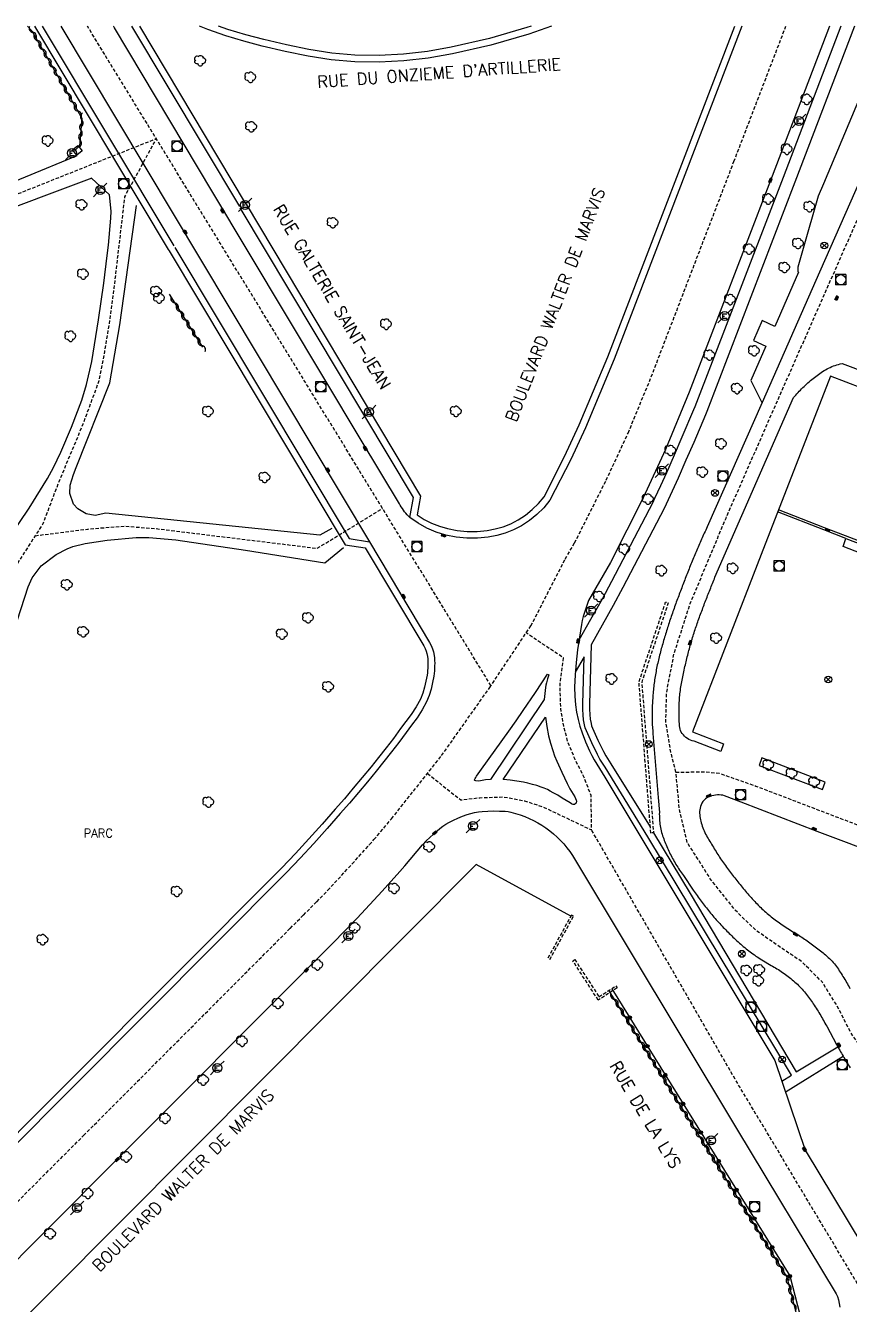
# Model space of a CAD drawing. Header units: millimetres. Extents: x 80999 to 82000, y 143000 to 144001.
# Drawn here: x 81573 to 81694.9, y 143810.8 to 144000.1 of the extents above; entities that cross this region are included whole.
import ezdxf
from ezdxf.enums import TextEntityAlignment as Align

# ---------------------------------------------------------------- set-up
doc = ezdxf.new("R2010")
doc.units = ezdxf.units.MM
doc.linetypes.add('DASHED', pattern=[0.75, 0.5, -0.25])
doc.layers.get('0').update_dxf_attribs({"linetype": 'CONTINUOUS'})
for name, color, linetype in [('W0001', 6, 'DASHED'), ('W0008', 7, 'CONTINUOUS'), ('W0112', 1, 'DASHED'), ('W0211', 2, 'CONTINUOUS'), ('W0300', 7, 'CONTINUOUS'), ('W0302', 3, 'CONTINUOUS'), ('W0310', 3, 'CONTINUOUS'), ('W0322', 7, 'CONTINUOUS'), ('W0400', 7, 'CONTINUOUS'), ('W0420', 7, 'CONTINUOUS'), ('W0469', 7, 'CONTINUOUS'), ('W0471', 7, 'CONTINUOUS'), ('W0984', 7, 'CONTINUOUS'), ('W0989', 7, 'CONTINUOUS')]:
    doc.layers.add(name, color=color, linetype=linetype)
doc.styles.get("Standard").update_dxf_attribs({"font": 'romans.shx', "width": 0.85})

# ---------------------------------------------------------------- blocks, each defined once
blk = doc.blocks.new('T471')
for p, q in [((-0.333334, 0.333334), (-0.333334, -0.333334)), ((-0.333334, 0.333334), (0.333334, 0.333334)), ((-0.333334, 0), (0, 0)), ((0.500001, 0.500001), (1.000002, 1.000002)), ((-0.500001, -0.500001), (-1.000002, -1.000002)), ((-0.333334, -0.333334), (0.333334, -0.333334))]:
    blk.add_line(p, q)
blk.add_ellipse((0, 0), major_axis=(0.471405, 0.471405), ratio=1, start_param=5.4977871438, end_param=11.780972451)
blk = doc.blocks.new('T300')
for p, q in [((-0.8, 0.51), (-0.86, 0.34)), ((-0.86, 0.34), (-0.86, 0.17)), ((-0.86, 0.17), (-0.74, 0.06)), ((-0.69, 0.63), (-0.8, 0.51)), ((-0.8, -0.06), (-0.74, 0.06)), ((-0.74, 0.06), (-0.69, 0.11)), ((-0.57, 0.69), (-0.69, 0.63)), ((-0.46, 0.69), (-0.57, 0.69)), ((-0.29, 0.63), (-0.46, 0.69)), ((-0.29, 0.63), (-0.17, 0.74)), ((-0.23, 0.57), (-0.29, 0.63)), ((-0.17, 0.74), (-0.06, 0.8)), ((-0.06, 0.8), (0.06, 0.8)), ((0.06, 0.8), (0.23, 0.74)), ((0.23, 0.74), (0.34, 0.63)), ((0.34, 0.63), (0.4, 0.51)), ((0.46, 0.46), (0.34, 0.46)), ((0.4, 0.51), (0.4, 0.46)), ((0.57, 0.4), (0.46, 0.46)), ((0.57, 0.4), (0.69, 0.29)), ((0.69, 0.29), (0.74, 0.17)), ((0.74, 0.06), (0.69, -0.17)), ((0.74, 0.17), (0.74, 0.06)), ((-0.8, -0.17), (-0.8, -0.06)), ((-0.8, -0.23), (-0.8, -0.17)), ((-0.74, -0.34), (-0.8, -0.23)), ((-0.69, -0.4), (-0.74, -0.34)), ((-0.51, -0.46), (-0.69, -0.4)), ((-0.4, -0.46), (-0.51, -0.46)), ((-0.4, -0.46), (-0.34, -0.46)), ((-0.34, -0.46), (-0.34, -0.4)), ((-0.34, -0.51), (-0.34, -0.46)), ((-0.29, -0.63), (-0.34, -0.51)), ((-0.17, -0.74), (-0.29, -0.63)), ((-0.06, -0.8), (-0.17, -0.74)), ((0.06, -0.8), (-0.06, -0.8)), ((0.17, -0.74), (0.06, -0.8)), ((0.23, -0.69), (0.17, -0.74)), ((0.29, -0.46), (0.23, -0.46)), ((0.29, -0.63), (0.23, -0.69)), ((0.46, -0.4), (0.29, -0.46)), ((0.34, -0.51), (0.29, -0.63)), ((0.34, -0.51), (0.34, -0.46)), ((0.57, -0.34), (0.46, -0.4)), ((0.63, -0.29), (0.57, -0.34)), ((0.69, -0.17), (0.63, -0.29))]:
    blk.add_line(p, q)
blk = doc.blocks.new('T420')
for p, q in [((0.75, 0.75), (-0.75, 0.75)), ((-0.75, 0.75), (-0.75, -0.75)), ((0.75, 0.75), (0.75, -0.75)), ((0.75, -0.75), (-0.75, -0.75))]:
    blk.add_line(p, q)
blk.add_ellipse((0, 0), major_axis=(-0.53, 0.53), ratio=1, start_param=3.926991, end_param=10.210176)
blk = doc.blocks.new('T400')
for p, q in [((-0.15, 0.3), (0.15, 0.3)), ((-0.15, -0.25), (-0.15, 0.3)), ((-0.15, 0.15), (0.15, 0.15)), ((-0.15, 0), (0.15, 0)), ((0.15, 0.3), (0.15, -0.25)), ((-0.15, -0.15), (0.15, -0.15)), ((-0.15, -0.25), (-0.15, -0.3)), ((-0.15, -0.3), (0.15, -0.3)), ((0.15, -0.3), (0.15, -0.25))]:
    blk.add_line(p, q)
blk = doc.blocks.new('t112o')
at = {"color": 0, "linetype": 'Continuous'}
for p, q in [((-0.5, 0.5), (0.5, 0.5)), ((-0.5, -0.5), (-0.5, 0.5)), ((0.5, 0.5), (0.5, -0.5)), ((0.5, -0.5), (-0.5, -0.5))]:
    blk.add_line(p, q, dxfattribs=at)
blk = doc.blocks.new('t310o')
at = {"color": 0, "linetype": 'Continuous'}
for centre, start, end in [((-0.5, 0.38), 216.8699, 323.1304), ((0.5, -0.37), 36.8699, 143.1303)]:
    blk.add_arc(centre, 0.625, start, end, dxfattribs=at)
blk = doc.blocks.new('t322o')
at = {"color": 0, "linetype": 'Continuous'}
for radius in [0.25, 0.15]:
    blk.add_circle((0, 0), radius, dxfattribs=at)
blk = doc.blocks.new('T469')
at = {"color": 0, "linetype": 'Continuous', "flags": 128}
for points in [[(-0.35, 0.35), (0.35, -0.35)], [(-0.35, -0.35), (0.35, 0.35)]]:
    blk.add_lwpolyline(points, dxfattribs=at)
at = {"color": 0, "linetype": 'Continuous'}
blk.add_circle((0, 0), 0.5, dxfattribs=at)

msp = doc.modelspace()

# ---------------------------------------------------------------- linework, layer by layer
at = {"layer": 'W0001'}
msp.add_lwpolyline([(81554.33, 143808.52), (81581.6, 143835.84), (81612.15, 143866.49), (81614.12, 143868.46), (81616.08, 143870.43), (81617.72, 143872.12), (81621.33, 143876.03), (81623.9, 143878.88), (81624.55, 143879.62), (81627.15, 143882.7), (81634.56, 143892.06), (81641.67, 143902.12), (81647.76, 143911.25), (81652.85, 143921.14), (81654.23, 143923.53), (81658.91, 143932.81), (81662.15, 143939.78), (81665.57, 143948.09), (81677.8, 143979.96), (81685.49, 144000)], dxfattribs=at)
at = {"layer": 'W0001', "flags": 128}
for points in [[(81641.86, 143902.41), (81582.16, 144000)], [(81669.23, 143889.59), (81668.46, 143892.58), (81667.72, 143897.06), (81667.85, 143901.39), (81668.92, 143907.04), (81671.33, 143914.56), (81676.63, 143927.21), (81683.41, 143942.67), (81699.17, 143978.4), (81708.68, 144000)], [(81456.91, 143875.14), (81457.83, 143877.92), (81459.44, 143881.27), (81461.78, 143884.66), (81463.97, 143887.38), (81466.05, 143889.59), (81471.57, 143894.77), (81483.24, 143905.96), (81493.74, 143915.48), (81501.16, 143922.2), (81516, 143936.21), (81528.82, 143948.38), (81531.1, 143950.59), (81537.55, 143956.09), (81542.55, 143960.23), (81544.23, 143961.5), (81550.54, 143965.02), (81555.57, 143967.86), (81559.4, 143969.86), (81564.4, 143972.26), (81567.57, 143973.47), (81592.35, 143983.35), (81587.66, 143974.74), (81586.08, 143961.24), (81585.48, 143956.59), (81584.69, 143951.85), (81583.86, 143947.49), (81581.49, 143941.08), (81577.94, 143932.58), (81575.57, 143926.35), (81571.8, 143920.48), (81567.24, 143916.15), (81550.39, 143903.76), (81541.79, 143898.16), (81532.36, 143892.63), (81523.27, 143888.7), (81509.47, 143883.32), (81497.74, 143879.43), (81493.43, 143878.07), (81489.42, 143877.03), (81486.16, 143876.33), (81483.13, 143875.98), (81473.19, 143875.16), (81465.82, 143874.62), (81454.5, 143874.43), (81448.74, 143874.78), (81428.04, 143875.28)], [(81574.44, 143924.59), (81582.24, 143925.58), (81587.62, 143926.02), (81592.35, 143925.64), (81616.17, 143922.73), (81625.82, 143928.64)], [(81632.46, 143889.41), (81637.4, 143885.5), (81640.19, 143885.83), (81643.75, 143885.94), (81646.8, 143885.38), (81649.74, 143884.39), (81656.74, 143881.05), (81656.68, 143886.16), (81655.57, 143888.99), (81654.3, 143891.49), (81653.24, 143894.04), (81652.63, 143896.43), (81652.19, 143899.03), (81652.08, 143902.59), (81652.58, 143906.52), (81647.06, 143910.2)], [(81708.95, 143834.59), (81706.1, 143837.67), (81702.49, 143843.54), (81701.07, 143846.91), (81696.9, 143848.54), (81695.09, 143851.03), (81693.08, 143855.01), (81690.84, 143858.57), (81687.83, 143861.56), (81684.94, 143863.5), (81681.08, 143866.17), (81678.01, 143869.15), (81674.31, 143873.84), (81670.9, 143879.2), (81669.74, 143884.08), (81669.23, 143889.59), (81673.34, 143889.67), (81675.62, 143889.44), (81681.06, 143887.55), (81689.62, 143884.27), (81702.68, 143879.29), (81714.08, 143874.95), (81720.24, 143872.62), (81724.65, 143870.9), (81731.92, 143866.99)], [(81819.44, 143659.06), (81798.81, 143675.11), (81784.69, 143686.83), (81771.46, 143698.54), (81764.36, 143706.17), (81756.9, 143715.75), (81752.08, 143722.03), (81747.1, 143729.57), (81742.04, 143737.47), (81714.33, 143783.48), (81693.98, 143817.42), (81677.97, 143844.19), (81656.74, 143881.05)]]:
    msp.add_lwpolyline(points, dxfattribs=at)
at = {"layer": 'W0008'}
for points in [[(81575.49, 144000), (81594.97, 143967.47)], [(81588.68, 144000), (81604.66, 143973.29)], [(81647.8, 144000), (81647.16, 143999.77), (81641.62, 143998.15), (81635.99, 143996.86), (81632.46, 143996.26), (81628.9, 143995.86), (81625.32, 143995.67), (81621.74, 143995.71), (81618.33, 143995.99), (81614.94, 143996.52), (81611.6, 143997.22), (81608.28, 143998.01), (81605.61, 143998.72), (81602.96, 143999.51), (81601.56, 144000)], [(81678.98, 144000), (81660.08, 143950.7), (81655.84, 143940.58), (81653.66, 143935.87), (81650.58, 143929.83)], [(81691.95, 144000), (81683.44, 143977.8), (81671.18, 143945.85), (81667.68, 143937.35), (81664.35, 143930.18), (81659.54, 143920.65), (81656.27, 143915.02), (81655.51, 143912.62), (81655.36, 143912.04), (81655.25, 143911.45), (81654.95, 143909.59), (81654.67, 143907.73), (81654.54, 143906.78), (81654.44, 143905.82), (81654.3, 143904), (81654.24, 143902.17), (81654.26, 143900.86), (81654.37, 143899.56), (81654.52, 143898.47), (81654.74, 143897.39), (81655.01, 143896.39), (81655.34, 143895.4), (81655.86, 143894.08), (81656.42, 143892.78), (81656.76, 143892.08), (81657.14, 143891.41), (81658.7, 143888.84), (81683.87, 143846.94), (81688.33, 143833.67), (81698.87, 143816.16)], [(81693.62, 144000), (81685.06, 143977.6), (81672.01, 143943.65), (81671.83, 143943.22), (81670.1, 143939.15), (81668.97, 143936.52), (81667.81, 143933.89), (81666.95, 143931.98), (81666.07, 143930.08), (81665.79, 143929.52), (81659.69, 143917.8), (81658.29, 143915.21), (81656.59, 143912.17), (81654.88, 143909.15)], [(81695.66, 144000), (81686.83, 143976.92), (81673.78, 143942.97), (81673.58, 143942.48), (81671.85, 143938.4), (81670.71, 143935.76), (81669.55, 143933.12), (81668.68, 143931.2), (81667.79, 143929.28), (81667.48, 143928.64), (81661.37, 143916.92), (81659.95, 143914.29), (81656.67, 143908.44), (81656.43, 143899.7), (81656.43, 143898.93), (81656.47, 143898.15), (81656.54, 143897.47), (81656.66, 143896.79), (81656.75, 143896.44), (81656.88, 143896.09), (81657.66, 143894.36), (81658.5, 143892.64), (81658.83, 143892.03), (81659.57, 143890.86), (81665.42, 143881.52)], [(81629.87, 143927.29), (81630.4, 143930.25), (81604.77, 143973.12)], [(81595.11, 143967.26), (81620.9, 143924.17), (81623.88, 143923.7), (81632.78, 143908.79), (81633.01, 143908.34), (81633.2, 143907.87), (81633.34, 143907.39), (81633.44, 143906.89), (81633.49, 143906.51), (81633.52, 143906.13), (81633.54, 143905.74), (81633.53, 143905.35), (81633.52, 143904.97), (81633.49, 143904.59), (81633.45, 143904.2), (81633.4, 143903.82), (81633.23, 143902.85), (81633, 143901.89), (81632.7, 143900.94), (81632.33, 143900.02), (81631.69, 143898.81), (81630.93, 143897.66), (81630.12, 143896.56), (81629.32, 143895.46), (81628.25, 143894.01), (81627.15, 143892.59), (81626.03, 143891.18), (81624.9, 143889.77), (81623.59, 143888.18), (81622.27, 143886.59), (81620.93, 143885.02), (81619.57, 143883.47), (81617.62, 143881.25), (81615.66, 143879.05), (81613.66, 143876.87), (81611.61, 143874.75), (81548.87, 143811.79)], [(81650.58, 143929.83), (81649.67, 143928.74), (81648.66, 143927.74), (81647.55, 143926.85), (81646.36, 143926.07), (81645.2, 143925.47), (81643.98, 143924.99), (81642.72, 143924.63), (81641.43, 143924.39), (81639.86, 143924.23), (81638.28, 143924.22), (81636.71, 143924.37), (81635.16, 143924.68), (81633.74, 143925.12), (81632.38, 143925.71), (81631.08, 143926.43), (81629.87, 143927.29)], [(81684.9, 143843.89), (81686.34, 143844.76), (81665.05, 143880.04), (81658.74, 143890.32), (81657.98, 143891.52), (81657.61, 143892.2), (81656.77, 143893.94), (81655.97, 143895.7), (81655.8, 143896.14), (81655.69, 143896.6), (81655.56, 143897.34), (81655.48, 143898.08), (81655.44, 143898.9), (81655.44, 143899.73), (81655.63, 143906.65), (81654.32, 143904.42)], [(81558.59, 143804.28), (81585.85, 143831.6), (81616.4, 143862.25), (81618.36, 143864.22), (81620.36, 143866.22), (81622.08, 143868), (81625.76, 143871.98), (81628.39, 143874.9), (81629.11, 143875.72), (81631.75, 143878.84), (81632.28, 143879.42), (81633.89, 143880.93), (81634.3, 143881.27), (81634.73, 143881.6), (81635.18, 143881.89), (81635.65, 143882.16), (81636.3, 143882.5), (81636.97, 143882.8), (81637.65, 143883.08), (81638.34, 143883.32), (81638.89, 143883.49), (81639.44, 143883.62), (81640.01, 143883.72), (81640.58, 143883.78), (81641.42, 143883.84), (81642.26, 143883.86), (81643.11, 143883.85), (81643.95, 143883.81), (81644.39, 143883.76), (81644.82, 143883.67), (81644.82, 143883.67), (81645.51, 143883.49), (81646.19, 143883.28), (81646.86, 143883.04), (81647.52, 143882.76), (81648.16, 143882.46), (81648.79, 143882.12), (81649.4, 143881.75), (81649.99, 143881.36), (81650.56, 143880.93), (81651.11, 143880.48), (81651.64, 143880), (81652.14, 143879.5), (81652.62, 143878.98), (81653.08, 143878.43), (81653.51, 143877.86), (81653.91, 143877.27), (81678.19, 143836.89), (81692.9, 143812.43), (81693.12, 143812), (81693.27, 143811.54), (81693.49, 143810.44)]]:
    msp.add_lwpolyline(points, dxfattribs=at)
at = {"layer": 'W0008', "flags": 128}
for points in [[(81578.21, 144000), (81623.88, 143923.7)], [(81700.88, 144000), (81699.97, 143997.93), (81691.04, 143976.64), (81690.25, 143974.83), (81688.06, 143967.11), (81687.26, 143964.33), (81687.25, 143963.64), (81687.36, 143963.58), (81683.84, 143955.56), (81681.96, 143956.43), (81680.72, 143953.5), (81682.51, 143952.62), (81680.31, 143947.55), (81681.95, 143944.3)], [(81701.95, 143989.61), (81690.47, 143963.61), (81681.96, 143944.3), (81673.85, 143925.89), (81673.74, 143925.66), (81673.63, 143925.43), (81673.53, 143925.2), (81673.42, 143924.98), (81673.32, 143924.75), (81673.22, 143924.52), (81673.11, 143924.29), (81673.01, 143924.06), (81672.91, 143923.83), (81672.81, 143923.6), (81672.7, 143923.38), (81672.6, 143923.15), (81672.5, 143922.92), (81672.4, 143922.69), (81672.31, 143922.46), (81672.21, 143922.22), (81672.11, 143921.99), (81672.01, 143921.76), (81671.91, 143921.53), (81671.82, 143921.3), (81671.72, 143921.07), (81671.63, 143920.84), (81671.53, 143920.6), (81671.44, 143920.37), (81671.34, 143920.14), (81671.25, 143919.91), (81671.16, 143919.67), (81671.07, 143919.44), (81670.97, 143919.21), (81670.88, 143918.97), (81670.79, 143918.74), (81670.7, 143918.51), (81670.61, 143918.28), (81670.52, 143918.04), (81670.43, 143917.81), (81670.34, 143917.58), (81670.25, 143917.34), (81670.16, 143917.11), (81670.07, 143916.88), (81669.98, 143916.64), (81669.89, 143916.41), (81669.81, 143916.18), (81669.72, 143915.94), (81669.63, 143915.71), (81669.54, 143915.47), (81669.46, 143915.24), (81669.37, 143915.01), (81669.28, 143914.77), (81669.2, 143914.54), (81669.11, 143914.3), (81669.03, 143914.07), (81668.95, 143913.83), (81668.86, 143913.6), (81668.78, 143913.36), (81668.7, 143913.12), (81668.61, 143912.89), (81668.53, 143912.65), (81668.45, 143912.42), (81668.37, 143912.18), (81668.29, 143911.94), (81668.22, 143911.71), (81668.14, 143911.47), (81668.06, 143911.23), (81667.98, 143910.99), (81667.91, 143910.75), (81667.83, 143910.52), (81667.76, 143910.28), (81667.68, 143910.04), (81667.61, 143909.8), (81667.54, 143909.56), (81667.47, 143909.32), (81667.4, 143909.08), (81667.33, 143908.84), (81667.26, 143908.6), (81667.2, 143908.36), (81667.13, 143908.12), (81667.06, 143907.88), (81667, 143907.64), (81666.94, 143907.4), (81666.87, 143907.16), (81666.81, 143906.92), (81666.75, 143906.68), (81666.69, 143906.44), (81666.64, 143906.2), (81666.58, 143905.96), (81666.53, 143905.72), (81666.47, 143905.47), (81666.42, 143905.23), (81666.37, 143904.99), (81666.32, 143904.74), (81666.28, 143904.5), (81666.23, 143904.25), (81666.19, 143904.01), (81666.14, 143903.77), (81666.1, 143903.52), (81666.06, 143903.27), (81666.03, 143903.02), (81665.99, 143902.77), (81665.96, 143902.52), (81665.93, 143902.27), (81665.9, 143902.02), (81665.88, 143901.77), (81665.86, 143901.52), (81665.83, 143901.27), (81665.81, 143901.02), (81665.8, 143900.77), (81665.78, 143900.52), (81665.76, 143900.26), (81665.75, 143900.01), (81665.74, 143899.76), (81665.73, 143899.51), (81665.72, 143899.26), (81665.71, 143899.01), (81665.7, 143898.76), (81665.7, 143898.52), (81665.7, 143898.27), (81665.7, 143898.03), (81665.7, 143897.78), (81665.7, 143897.54), (81665.71, 143897.29), (81665.71, 143897.05), (81665.72, 143896.8), (81665.73, 143896.56), (81665.75, 143896.31), (81665.76, 143896.07), (81665.78, 143895.82), (81665.8, 143895.58), (81665.82, 143895.33), (81666.57, 143885.86), (81666.77, 143883.66), (81666.76, 143883.4), (81666.77, 143883.15), (81666.77, 143882.9), (81666.79, 143882.65), (81666.8, 143882.4), (81666.83, 143882.15), (81666.86, 143881.9), (81666.9, 143881.66), (81666.94, 143881.41), (81667, 143881.16), (81667.05, 143880.92), (81667.11, 143880.68), (81667.18, 143880.44), (81667.25, 143880.2), (81667.33, 143879.97), (81667.41, 143879.74), (81667.49, 143879.51), (81667.58, 143879.28), (81667.67, 143879.05), (81667.77, 143878.83), (81667.87, 143878.6), (81667.97, 143878.38), (81668.07, 143878.16), (81668.18, 143877.93), (81668.28, 143877.71), (81668.39, 143877.49), (81668.5, 143877.27), (81668.62, 143877.05), (81668.73, 143876.83), (81668.85, 143876.61), (81668.97, 143876.39), (81669.1, 143876.18), (81669.22, 143875.96), (81669.35, 143875.75), (81669.48, 143875.54), (81669.62, 143875.33), (81669.75, 143875.12), (81669.89, 143874.92), (81670.04, 143874.71), (81670.18, 143874.51), (81670.33, 143874.31), (81671.77, 143872.15), (81671.91, 143871.95), (81672.06, 143871.74), (81672.2, 143871.53), (81672.35, 143871.33), (81672.5, 143871.12), (81672.65, 143870.92), (81672.79, 143870.71), (81672.95, 143870.51), (81673.1, 143870.31), (81673.25, 143870.11), (81673.41, 143869.91), (81673.56, 143869.71), (81673.72, 143869.51), (81673.88, 143869.32), (81674.03, 143869.12), (81674.19, 143868.93), (81674.35, 143868.73), (81674.52, 143868.54), (81674.68, 143868.35), (81674.85, 143868.15), (81675.01, 143867.96), (81675.18, 143867.77), (81675.35, 143867.58), (81675.52, 143867.39), (81675.7, 143867.2), (81675.87, 143867.01), (81676.05, 143866.83), (81676.22, 143866.64), (81676.4, 143866.46), (81676.58, 143866.28), (81676.75, 143866.1), (81676.93, 143865.91), (81677.12, 143865.73), (81677.3, 143865.56), (81677.48, 143865.38), (81677.66, 143865.2), (81677.85, 143865.02), (81678.04, 143864.84), (81678.23, 143864.67), (81678.42, 143864.49), (81678.61, 143864.32), (81678.8, 143864.15), (81678.99, 143863.98), (81679.19, 143863.81), (81679.39, 143863.65), (81679.59, 143863.48), (81679.79, 143863.32), (81679.99, 143863.16), (81680.2, 143863.01), (81680.41, 143862.85), (81680.62, 143862.7), (81680.83, 143862.55), (81681.05, 143862.4), (81681.26, 143862.26), (81681.48, 143862.12), (81681.7, 143861.98), (81681.93, 143861.84), (81683.3, 143861.01), (81683.52, 143860.89), (81683.74, 143860.77), (81683.96, 143860.64), (81684.17, 143860.51), (81684.38, 143860.38), (81684.59, 143860.24), (81684.8, 143860.1), (81685, 143859.96), (81685.21, 143859.82), (81685.41, 143859.67), (81685.61, 143859.52), (81685.81, 143859.37), (81686.01, 143859.21), (81686.21, 143859.05), (81686.41, 143858.89), (81686.61, 143858.72), (81686.8, 143858.55), (81686.99, 143858.38), (81687.18, 143858.21), (81687.36, 143858.03), (81687.54, 143857.85), (81687.72, 143857.67), (81687.9, 143857.48), (81688.06, 143857.29), (81688.22, 143857.11), (81688.38, 143856.92), (81688.53, 143856.72), (81688.68, 143856.53), (81688.83, 143856.33), (81688.97, 143856.13), (81689.12, 143855.93), (81689.26, 143855.73), (81689.4, 143855.53), (81689.54, 143855.32), (81689.68, 143855.11), (81689.82, 143854.89), (81689.96, 143854.68), (81690.1, 143854.46), (81690.24, 143854.24), (81690.37, 143854.02), (81690.5, 143853.8), (81690.64, 143853.58), (81690.77, 143853.36), (81690.9, 143853.14), (81691.02, 143852.91), (81691.15, 143852.69), (81691.27, 143852.46), (81691.39, 143852.24), (81691.52, 143852.01), (81692.97, 143849.32), (81693.09, 143849.11), (81693.21, 143848.89), (81693.33, 143848.67), (81693.45, 143848.46), (81693.58, 143848.24), (81693.7, 143848.02), (81693.82, 143847.81), (81693.95, 143847.6), (81694.07, 143847.38), (81694.2, 143847.17), (81694.32, 143846.95), (81694.45, 143846.74), (81694.58, 143846.53), (81694.71, 143846.3), (81694.84, 143846.08), (81694.98, 143845.86)], [(81433.21, 143877.3), (81446.26, 143876.81), (81450.91, 143876.74), (81455.87, 143878.1), (81456.81, 143879.83), (81457.81, 143881.52), (81461.25, 143886.55), (81465.19, 143891.2), (81482.14, 143906.84), (81495.45, 143919.01), (81518.14, 143940.55), (81530.94, 143952.38), (81543.6, 143962.75), (81556.67, 143970.39), (81565.31, 143974.52), (81580.66, 143980.84)], [(81582.81, 143977.51), (81566.33, 143971.34)], [(81569.47, 143922.59), (81573.57, 143928.69), (81576.25, 143933.08), (81577.15, 143934.7), (81578.23, 143936.96), (81579.81, 143940.67), (81581.32, 143944.65), (81582.04, 143946.97), (81582.81, 143950.38), (81583.82, 143956.55), (81584.57, 143961.96), (81585.09, 143966.04), (81585.26, 143967.57), (81585.64, 143971.6), (81585.66, 143972.6), (81585.43, 143975.05), (81582.77, 143977.52)], [(81618.34, 143925.64), (81616.55, 143924.69), (81584.91, 143927.91), (81583.33, 143927.56), (81581.98, 143927.83), (81580.73, 143928.59), (81580.12, 143929.28), (81579.54, 143930.86), (81579.61, 143932.09), (81580.11, 143933.66), (81580.48, 143934.68), (81585.47, 143947.22), (81586.95, 143955.82), (81589.44, 143973.47)], [(81696.72, 143946.41), (81692.09, 143948.21), (81681.81, 143921.8), (81671.67, 143895.59), (81676.28, 143893.79), (81675.87, 143892.65), (81671.9, 143894.2), (81671.63, 143894.26), (81671.38, 143894.35), (81671.14, 143894.46), (81670.92, 143894.58), (81670.71, 143894.74), (81670.51, 143894.91), (81670.32, 143895.11), (81670.16, 143895.31), (81670.02, 143895.52), (81669.92, 143895.75), (81669.84, 143895.98), (81669.78, 143896.23), (81669.75, 143896.48), (81669.72, 143897.41), (81669.7, 143897.66), (81669.69, 143897.91), (81669.69, 143898.16), (81669.68, 143898.42), (81669.68, 143898.67), (81669.68, 143898.92), (81669.69, 143899.17), (81669.69, 143899.43), (81669.7, 143899.68), (81669.72, 143899.93), (81669.73, 143900.18), (81669.75, 143900.44), (81669.77, 143900.69), (81669.8, 143900.94), (81669.82, 143901.19), (81669.85, 143901.45), (81669.89, 143901.7), (81669.92, 143901.96), (81669.96, 143902.21), (81670, 143902.46), (81670.05, 143902.71), (81670.09, 143902.97), (81670.14, 143903.22), (81670.19, 143903.47), (81670.24, 143903.72), (81670.29, 143903.97), (81670.34, 143904.22), (81670.4, 143904.47), (81670.45, 143904.72), (81670.51, 143904.97), (81670.56, 143905.22), (81670.62, 143905.47), (81670.67, 143905.71), (81670.73, 143905.95), (81670.79, 143906.19), (81670.84, 143906.43), (81670.9, 143906.67), (81670.96, 143906.91), (81671.02, 143907.15), (81671.08, 143907.39), (81671.15, 143907.62), (81671.21, 143907.86), (81671.28, 143908.1), (81671.34, 143908.34), (81671.41, 143908.57), (81671.48, 143908.81), (81671.54, 143909.05), (81671.61, 143909.28), (81671.68, 143909.52), (81671.76, 143909.76), (81671.83, 143909.99), (81671.9, 143910.23), (81671.98, 143910.46), (81672.05, 143910.69), (81672.13, 143910.92), (81672.21, 143911.15), (81672.29, 143911.38), (81672.37, 143911.61), (81672.45, 143911.84), (81672.53, 143912.07), (81672.61, 143912.3), (81672.7, 143912.53), (81672.78, 143912.76), (81672.87, 143912.99), (81672.95, 143913.22), (81673.04, 143913.45), (81673.13, 143913.67), (81673.21, 143913.9), (81673.3, 143914.13), (81673.39, 143914.36), (81673.47, 143914.59), (81673.56, 143914.82), (81673.65, 143915.04), (81673.73, 143915.27), (81673.82, 143915.5), (81673.91, 143915.73), (81674, 143915.95), (81674.09, 143916.18), (81674.18, 143916.41), (81674.27, 143916.64), (81674.36, 143916.86), (81674.45, 143917.09), (81674.54, 143917.32), (81674.63, 143917.54), (81674.72, 143917.77), (81674.82, 143918), (81674.91, 143918.22), (81675, 143918.45), (81686.61, 143945.02), (81686.78, 143945.21), (81686.94, 143945.4), (81687.11, 143945.6), (81687.29, 143945.78), (81687.46, 143945.97), (81687.64, 143946.15), (81687.82, 143946.34), (81688, 143946.52), (81688.18, 143946.69), (81688.37, 143946.87), (81688.56, 143947.04), (81688.75, 143947.21), (81688.94, 143947.38), (81689.13, 143947.54), (81689.32, 143947.7), (81689.52, 143947.86), (81689.71, 143948.02), (81689.91, 143948.17), (81690.1, 143948.32), (81690.3, 143948.47), (81690.5, 143948.62), (81690.71, 143948.76), (81690.92, 143948.89), (81691.13, 143949.03), (81691.35, 143949.15), (81691.57, 143949.27), (81691.8, 143949.39), (81692.04, 143949.5), (81692.28, 143949.61), (81692.53, 143949.71), (81692.78, 143949.8), (81693.03, 143949.88), (81693.28, 143949.95), (81693.54, 143950.02), (81693.79, 143950.07), (81697.63, 143948.63)], [(81694.37, 143924.17), (81691.1, 143925.47), (81684.27, 143928.12)], [(81759.22, 143899.77), (81749.77, 143903.35), (81737.08, 143908.23), (81722.2, 143913.92), (81706.17, 143920.04), (81691.21, 143925.75), (81684.38, 143928.4)], [(81571.84, 143912.16), (81573.42, 143917.04), (81574.01, 143918.38), (81575.33, 143920.16), (81577.54, 143921.83), (81579.15, 143922.67), (81580.02, 143923), (81581.84, 143923.43), (81585.08, 143923.92), (81589.4, 143924.34), (81591.26, 143924.35), (81595.24, 143923.97), (81605.56, 143922.45), (81617.28, 143920.56), (81620.07, 143922.84)], [(81700.23, 143877.02), (81690.1, 143880.84), (81678.89, 143885.17), (81676.43, 143886.12), (81676.17, 143886.18), (81675.9, 143886.22), (81675.63, 143886.23), (81675.36, 143886.23), (81675.09, 143886.21), (81674.82, 143886.17), (81674.55, 143886.12), (81674.29, 143886.05), (81674.04, 143885.95), (81673.81, 143885.81), (81673.59, 143885.64), (81673.39, 143885.45), (81673.22, 143885.24), (81673.07, 143885.01), (81672.95, 143884.77), (81672.85, 143884.5), (81672.79, 143884.26), (81672.75, 143884.02), (81672.73, 143883.77), (81672.72, 143883.53), (81672.74, 143883.29), (81672.76, 143883.05), (81672.8, 143882.81), (81672.85, 143882.57), (81672.91, 143882.33), (81672.97, 143882.09), (81673.04, 143881.85), (81673.11, 143881.6), (81673.2, 143881.37), (81673.29, 143881.13), (81673.4, 143880.9), (81673.5, 143880.68), (81673.61, 143880.45), (81673.73, 143880.23), (81673.85, 143880.01), (81673.98, 143879.79), (81674.1, 143879.57), (81674.23, 143879.36), (81674.36, 143879.14), (81674.49, 143878.93), (81674.62, 143878.71), (81674.76, 143878.5), (81674.89, 143878.28), (81675.02, 143878.07), (81675.15, 143877.85), (81675.28, 143877.64), (81675.41, 143877.43), (81675.55, 143877.22), (81675.69, 143877.01), (81675.83, 143876.8), (81675.97, 143876.59), (81676.11, 143876.38), (81676.25, 143876.18), (81676.4, 143875.97), (81676.54, 143875.77), (81676.69, 143875.56), (81676.84, 143875.36), (81676.99, 143875.16), (81677.14, 143874.96), (81677.29, 143874.76), (81677.44, 143874.56), (81677.6, 143874.36), (81677.75, 143874.16), (81677.91, 143873.96), (81678.07, 143873.76), (81678.22, 143873.56), (81678.38, 143873.37), (81678.54, 143873.17), (81678.7, 143872.97), (81678.86, 143872.77), (81679.02, 143872.58), (81679.19, 143872.38), (81679.35, 143872.19), (81679.51, 143871.99), (81679.68, 143871.8), (81679.84, 143871.61), (81680.01, 143871.41), (81680.18, 143871.22), (81680.35, 143871.04), (81680.52, 143870.85), (81680.69, 143870.66), (81680.87, 143870.47), (81681.04, 143870.29), (81681.22, 143870.11), (81681.4, 143869.93), (81681.58, 143869.75), (81681.76, 143869.57), (81681.94, 143869.39), (81682.13, 143869.22), (81682.32, 143869.04), (81682.51, 143868.87), (81682.7, 143868.7), (81682.9, 143868.54), (81683.09, 143868.37), (81683.29, 143868.21), (81683.49, 143868.06), (81683.7, 143867.9), (81683.9, 143867.75), (81684.11, 143867.6), (81684.32, 143867.45), (81684.53, 143867.31), (81684.74, 143867.17), (81684.96, 143867.03), (81686.62, 143865.95), (81686.82, 143865.82), (81687.03, 143865.7), (81687.23, 143865.57), (81687.44, 143865.44), (81687.64, 143865.31), (81687.84, 143865.17), (81688.04, 143865.04), (81688.24, 143864.9), (81688.44, 143864.77), (81688.64, 143864.63), (81688.84, 143864.49), (81689.04, 143864.35), (81689.24, 143864.2), (81689.43, 143864.06), (81689.63, 143863.92), (81689.83, 143863.77), (81690.02, 143863.63), (81690.22, 143863.48), (81690.41, 143863.33), (81690.6, 143863.18), (81690.79, 143863.03), (81690.98, 143862.87), (81691.17, 143862.72), (81691.36, 143862.56), (81691.56, 143862.38), (81691.76, 143862.2), (81691.95, 143862.01), (81692.14, 143861.83), (81692.33, 143861.63), (81692.5, 143861.43), (81692.66, 143861.23), (81692.82, 143861.04), (81692.97, 143860.84), (81693.11, 143860.64), (81693.25, 143860.43), (81693.39, 143860.22), (81693.53, 143860.02), (81693.66, 143859.81), (81693.8, 143859.59), (81693.93, 143859.38), (81694.06, 143859.16), (81694.2, 143858.94), (81694.33, 143858.72), (81694.46, 143858.5), (81694.58, 143858.27), (81694.71, 143858.05), (81694.83, 143857.82), (81694.95, 143857.6)], [(81665.9, 143880.62), (81671.31, 143871.63), (81687.01, 143845.25), (81693.18, 143848.96)], [(81685.53, 143842.36), (81693.98, 143847.58)], [(81526.12, 143790.6), (81526.12, 143790.6), (81549.23, 143813.6), (81579.51, 143843.95)]]:
    msp.add_lwpolyline(points, dxfattribs=at)
msp.add_lwpolyline([(81629.87, 143927.29, -0.060554), (81629.09, 143928.15, -0.002249), (81628.43, 143929.12, -0.012745), (81628.32, 143929.29), (81622.66, 143938.74), (81600.57, 143975.63), (81586.16, 143999.73, -0.040585), (81586.07, 143999.91, -0.001024), (81586.03, 144000)], format="xyb", dxfattribs=at)
for points in [[(81703.33, 143919.35), (81693.94, 143923.01), (81694.37, 143924.17), (81703.83, 143920.56)], [(81681.53, 143890.6), (81690.88, 143887.03), (81691.29, 143888.13), (81681.92, 143891.72)]]:
    msp.add_lwpolyline(points, close=True, dxfattribs=at)
at = {"layer": 'W0008'}
for points in [[(81641.78, 143888.51), (81641.05, 143888.46), (81640.33, 143888.33), (81639.96, 143888.29), (81639.6, 143888.32), (81639.48, 143888.36), (81639.44, 143888.4), (81639.43, 143888.48), (81639.51, 143888.66), (81639.61, 143888.83), (81639.74, 143889.03), (81640.46, 143890.06), (81644.51, 143895.69), (81645.58, 143897.21), (81646.63, 143898.74), (81648.43, 143901.41), (81650.22, 143904.1), (81650.41, 143904.03), (81650.23, 143903.43), (81650.08, 143902.83), (81650, 143902.48), (81649.95, 143902.13), (81649.75, 143900.37)], [(81643.68, 143888.51), (81649.91, 143897.74), (81650.11, 143896.36), (81650.38, 143894.99), (81650.65, 143893.88), (81651, 143892.79), (81651.28, 143892.01), (81651.6, 143891.24), (81652.34, 143889.58), (81653.11, 143887.94), (81653.54, 143887.13), (81654.04, 143886.35), (81654.28, 143885.93), (81654.46, 143885.48), (81654.49, 143885.35), (81654.5, 143885.21), (81654.48, 143885.1), (81654.44, 143885.01), (81654.34, 143884.9), (81654.2, 143884.83), (81654.04, 143884.82), (81653.88, 143884.87), (81653.75, 143884.94), (81653.56, 143885.05), (81652.96, 143885.4), (81652.38, 143885.77), (81651.74, 143886.18), (81651.08, 143886.57), (81650.64, 143886.81), (81650.2, 143887.03), (81649.74, 143887.22), (81649.27, 143887.4), (81648.63, 143887.61), (81647.98, 143887.79), (81647.32, 143887.96), (81646.66, 143888.1), (81645.7, 143888.27), (81644.72, 143888.42), (81644.2, 143888.48)]]:
    msp.add_lwpolyline(points, close=True, dxfattribs=at)
at = {"layer": 'W0112', "flags": 128}
msp.add_lwpolyline([(81665.51, 143880.59), (81664.9, 143888.32), (81663.75, 143902.95), (81667.7, 143914.77), (81668.08, 143914.64), (81664.16, 143902.91), (81665.3, 143888.35), (81665.9, 143880.62)], close=True, dxfattribs=at)
at = {"layer": 'W0112'}
msp.add_lwpolyline([(81650.57, 143861.88), (81654.07, 143868.3), (81653.76, 143868.46), (81650.26, 143862.05)], dxfattribs=at)
msp.add_lwpolyline([(81660.52, 143857.68), (81657.73, 143855.87), (81653.96, 143861.71), (81654.25, 143861.9), (81657.84, 143856.36), (81660.33, 143857.97)], close=True, dxfattribs=at)
at = {"layer": 'W0211'}
msp.add_lwpolyline([(81653.68, 143868.31), (81639.69, 143875.94), (81555.38, 143791.28), (81530.41, 143771.88)], dxfattribs=at)
at = {"layer": 'W0302'}
for points in [[(81574.32, 144000), (81594.11, 143966.96), (81594.25, 143966.75), (81620.28, 143923.26), (81623.26, 143922.79), (81631.92, 143908.28), (81632.11, 143907.91), (81632.26, 143907.53), (81632.37, 143907.14), (81632.45, 143906.73), (81632.5, 143906.39), (81632.53, 143906.04), (81632.54, 143905.69), (81632.53, 143905.35), (81632.52, 143905), (81632.49, 143904.65), (81632.45, 143904.31), (81632.41, 143903.97), (81632.25, 143903.06), (81632.04, 143902.17), (81631.77, 143901.29), (81631.42, 143900.43), (81630.8, 143899.27), (81630.06, 143898.16), (81629.28, 143897.1), (81628.5, 143896.05), (81627.44, 143894.61), (81626.35, 143893.19), (81625.24, 143891.79), (81624.12, 143890.4), (81622.82, 143888.81), (81621.5, 143887.24), (81620.17, 143885.68), (81618.82, 143884.13), (81616.88, 143881.92), (81614.93, 143879.73), (81612.95, 143877.57), (81610.9, 143875.46), (81579.51, 143843.95)], [(81589.85, 144000), (81605.52, 143973.81), (81605.63, 143973.64), (81631.46, 143930.44), (81630.96, 143927.7), (81631.98, 143927), (81633.08, 143926.44), (81634.23, 143925.99), (81635.41, 143925.64), (81636.86, 143925.35), (81638.34, 143925.22), (81639.82, 143925.23), (81641.29, 143925.38), (81642.48, 143925.6), (81643.65, 143925.93), (81644.78, 143926.37), (81645.86, 143926.93), (81646.95, 143927.64), (81647.96, 143928.45), (81648.89, 143929.36), (81649.73, 143930.36), (81652.76, 143936.31), (81654.93, 143940.98), (81659.15, 143951.07), (81677.91, 144000)], [(81650.81, 144000), (81647.45, 143998.82), (81641.86, 143997.18), (81636.18, 143995.88), (81632.59, 143995.27), (81628.98, 143994.86), (81625.34, 143994.67), (81621.7, 143994.71), (81618.23, 143995), (81614.8, 143995.53), (81611.4, 143996.24), (81608.03, 143997.04), (81605.32, 143997.76), (81602.63, 143998.57), (81599.98, 143999.5), (81598.76, 144000)]]:
    msp.add_lwpolyline(points, dxfattribs=at)
at = {"layer": 'W0310', "flags": 128}
for points in [[(81573.29, 144000), (81573.96, 143999.3), (81581.35, 143986.36), (81581, 143982.29)], [(81594.26, 143960.32), (81599.2, 143952.49)], [(81659.32, 143857.27), (81685.62, 143814.86), (81689.29, 143800.62), (81685.2, 143791.77), (81673.22, 143773.9)]]:
    msp.add_lwpolyline(points, dxfattribs=at)
at = {"layer": 'W0322', "flags": 128}
msp.add_lwpolyline([(81659.74, 143857.54), (81686.08, 143815.06), (81689.82, 143800.57), (81685.64, 143791.53), (81673.64, 143773.62)], dxfattribs=at)

# ---------------------------------------------------------------- block references
at = {"layer": 'W0112', "rotation": 128.4232163279629}
msp.add_blockref('t112o', (81580.67, 143981.61), dxfattribs=at)
at = {"layer": 'W0300'}
for p in [(81598.87, 143994.86), (81606.3, 143992.42), (81688.58, 143989.16), (81606.42, 143985.09), (81576.33, 143983.01), (81685.65, 143981.77), (81682.89, 143974.41), (81581.32, 143973.55), (81688.99, 143973.28), (81618.47, 143970.9), (81680.05, 143966.99), (81687.3, 143967.82), (81581.56, 143963.29), (81685.29, 143964.27), (81592.37, 143960.72), (81592.78, 143959.76), (81677.25, 143959.53), (81626.38, 143955.88), (81579.68, 143954.1), (81680.81, 143951.94), (81674.19, 143951.3), (81678.27, 143946.36), (81600.05, 143942.96), (81636.7, 143942.99), (81668.43, 143937.2), (81675.93, 143938.18), (81608.4, 143933.22), (81673.17, 143934), (81665.1, 143930), (81661.63, 143922.58), (81677.64, 143919.76), (81667.11, 143919.41), (81579.15, 143917.33), (81657.86, 143915.59), (81614.83, 143912.43), (81581.57, 143910.36), (81610.97, 143910.02), (81675.2, 143909.43), (81659.72, 143903.39), (81617.81, 143902.24), (81682.92, 143890.65), (81686.37, 143889.39), (81689.71, 143888.11), (81600.08, 143885.16), (81632.75, 143878.55), (81627.56, 143872.4), (81595.4, 143871.95), (81621.72, 143866.58), (81575.56, 143864.81), (81616.21, 143861.07), (81679.68, 143860.26), (81681.58, 143860.35), (81681.45, 143858.74), (81610.37, 143855.38), (81605.06, 143849.78), (81599.32, 143844.05), (81593.67, 143838.36), (81587.93, 143832.66), (81582.25, 143827.26), (81576.69, 143821.29)]:
    msp.add_blockref('T300', p, dxfattribs=at)
at = {"layer": 'W0310'}
for p, rotation in [((81574.08, 143999.09), 299.7490346487464), ((81574.79, 143997.85), 299.7490346487464), ((81575.53, 143996.55), 299.7490346487464), ((81576.28, 143995.25), 299.7490346487464), ((81577.02, 143993.94), 299.7490346487464), ((81577.76, 143992.64), 299.7490346487464), ((81578.51, 143991.34), 299.7490346487464), ((81579.25, 143990.04), 299.7490346487464), ((81580, 143988.74), 299.7490346487464), ((81580.74, 143987.43), 299.7490346487464), ((81581.33, 143986.1), 265.0289139157611), ((81581.2, 143984.6), 265.0289139157611), ((81581.07, 143983.11), 265.0289139157611), ((81595.06, 143959.05), 302.2489122948197), ((81595.86, 143957.78), 302.2489122948197), ((81596.66, 143956.51), 302.2489122948197), ((81597.46, 143955.24), 302.2489122948197), ((81598.27, 143953.97), 302.2489122948197), ((81599.07, 143952.71), 302.2489122948197), ((81660.11, 143856), 301.8009918513748), ((81660.9, 143854.73), 301.8009918513748), ((81661.69, 143853.45), 301.8009918513748), ((81662.48, 143852.18), 301.8009918513748), ((81663.27, 143850.9), 301.8009918513748), ((81664.06, 143849.63), 301.8009918513748), ((81664.85, 143848.35), 301.8009918513748), ((81665.64, 143847.08), 301.8009918513748), ((81666.43, 143845.8), 301.8009918513748), ((81667.22, 143844.53), 301.8009918513748), ((81668.01, 143843.25), 301.8009918513748), ((81668.8, 143841.98), 301.8009918513748), ((81669.59, 143840.7), 301.8009918513748), ((81670.38, 143839.43), 301.8009918513748), ((81671.17, 143838.15), 301.8009918513748), ((81671.96, 143836.88), 301.8009918513748), ((81672.76, 143835.6), 301.8009918513748), ((81673.55, 143834.33), 301.8009918513748), ((81674.34, 143833.05), 301.8009918513748), ((81675.13, 143831.78), 301.8009918513748), ((81675.92, 143830.5), 301.8009918513748), ((81676.71, 143829.23), 301.8009918513748), ((81677.5, 143827.95), 301.8009918513748), ((81678.29, 143826.68), 301.8009918513748), ((81679.08, 143825.4), 301.8009918513748), ((81679.87, 143824.13), 301.8009918513748), ((81680.66, 143822.85), 301.8009918513748), ((81681.45, 143821.58), 301.8009918513748), ((81682.24, 143820.31), 301.8009918513748), ((81683.03, 143819.03), 301.8009918513748), ((81683.82, 143817.76), 301.8009918513748), ((81684.61, 143816.48), 301.8009918513748), ((81685.4, 143815.21), 301.8009918513748), ((81685.89, 143813.8), 284.4452124890619), ((81686.26, 143812.35), 284.4452124890619), ((81686.64, 143810.9), 284.4452124890619)]:
    msp.add_blockref('t310o', p, dxfattribs=dict(at, rotation=rotation))
at = {"layer": 'W0322'}
for p, rotation in [((81662.38, 143853.29), 301.8009918513305), ((81665.01, 143849.04), 301.8009918513305), ((81667.65, 143844.79), 301.8009918513305), ((81670.28, 143840.54), 301.8009918513305), ((81672.92, 143836.29), 301.8009918513305), ((81675.55, 143832.04), 301.8009918513305), ((81678.19, 143827.79), 301.8009918513305), ((81680.82, 143823.54), 301.8009918513305), ((81683.46, 143819.29), 301.8009918513305), ((81686.09, 143815.04), 284.4452124892147)]:
    msp.add_blockref('t322o', p, dxfattribs=dict(at, rotation=rotation))
at = {"layer": 'W0400'}
for p, rotation in [((81683.19, 143977.15), 159.1840204057464), ((81602.17, 143972.67), 210.9156081929844), ((81596.63, 143969.53), 30.90220737377236), ((81692.99, 143959.74), 156.9049302184524), ((81623.24, 143937.49), 210.9269910942096), ((81617.71, 143934.31), 30.9022073730594), ((81634.83, 143924.62), 252.5927337837652), ((81691.63, 143925.44), 249.0849749313453), ((81628.9, 143915.59), 30.81998247478951), ((81654.76, 143908.99), 168.8909218034835), ((81671.33, 143908.74), 164.051479451432), ((81674.1, 143886.1), 112.2112762961702), ((81633.55, 143880.62), 131.312311104128), ((81689.68, 143881.21), 68.90591720767054), ((81686.92, 143865.62), 238.1274705079872), ((81614.56, 143860.31), 136.6727416057178), ((81693.3, 143849.23), 29.75887703713882), ((81688.23, 143833.82), 33.28363728359108), ((81586.57, 143832.27), 312.8686810923524)]:
    msp.add_blockref('T400', p, dxfattribs=dict(at, rotation=rotation))
at = {"layer": 'W0420'}
for p in [(81595.42, 143982.22), (81587.52, 143976.65), (81693.6, 143962.48), (81616.67, 143946.62), (81676.15, 143933.39), (81630.9, 143922.96), (81630.9, 143922.97), (81684.47, 143920.11), (81678.76, 143886.25), (81680.29, 143854.81), (81681.89, 143851.96), (81693.81, 143846.29), (81680.83, 143825.28)]:
    msp.add_blockref('T420', p, dxfattribs=at)
at = {"layer": 'W0469'}
for p in [(81691.17, 143967.54), (81675, 143930.92), (81691.76, 143903.32), (81665.22, 143893.76), (81666.82, 143876.55), (81678.97, 143862.74), (81678.97, 143862.71), (81684.94, 143847.09)]:
    msp.add_blockref('T469', p, dxfattribs=at)
at = {"layer": 'W0471'}
for p in [(81687.42, 143985.97), (81579.9, 143981.2), (81584.06, 143975.76), (81605.49, 143973.55), (81676.43, 143957.1), (81623.82, 143942.89), (81667.14, 143934.22), (81656.68, 143913.52), (81639.19, 143881.62), (81620.78, 143865.36), (81601.37, 143845.84), (81674.43, 143835.12), (81580.64, 143825.11)]:
    msp.add_blockref('T471', p, dxfattribs=at)

# ---------------------------------------------------------------- texts
at = {"layer": 'W0984'}
msp.add_text('PARC', height=1.25, dxfattribs=at).set_placement((81583.78, 143880.58), align=Align.MIDDLE)
at = {"layer": 'W0989'}
for s, rotation, p in [("RUE DU ONZIEME D'ARTILLERIE", 4.2146, (81634.18, 143993.07)), ('BOULEVARD WALTER DE MARVIS', 68.9958, (81651.36, 143958.79)), ('RUE GALTERIE SAINT-JEAN', 300.8826, (81618.36, 143959.9)), ('RUE DE LA LYS', 301.0159, (81664.73, 143838.9)), ('BOULEVARD WALTER DE MARVIS', 45.0849, (81596.32, 143829.21))]:
    msp.add_text(s, height=1.75, rotation=rotation, dxfattribs=at).set_placement(p, align=Align.MIDDLE)

doc.saveas('drawing.dxf')
